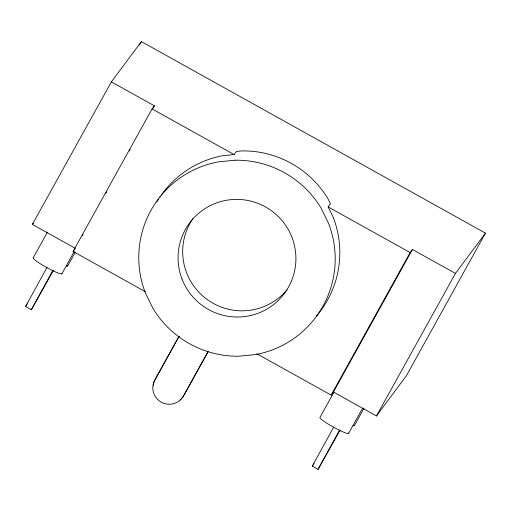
<?xml version="1.0" encoding="UTF-8"?>
<svg xmlns="http://www.w3.org/2000/svg" width="511" height="511" viewBox="0 0 511 511"><rect width="100%" height="100%" fill="white"/><g stroke="black" fill="none" stroke-linecap="round" stroke-linejoin="round"><path stroke-width="0.77" d="M53.502 270.306L31.286 309.794L25.601 306.434L46.999 267.438M31.286 309.794L52.735 270.632M340.237 429.936L318.014 469.417L312.33 466.064L333.734 427.062M318.014 469.417L339.464 430.256M75.379 248.359L32.365 224.412L111.385 81.862L141.375 41.583L485.45 233.131L406.437 375.681L376.441 415.96L333.434 392.02L331.128 395.118L256.765 353.721M139.446 45.057L141.375 41.583M33.209 257.806L47.472 232.077M145.341 291.692L73.067 251.457L152.086 108.907L154.392 105.809L111.385 81.862M82.316 235.839L83.089 234.447M105.828 193.426L106.595 192.034M129.34 151.007L130.107 149.614M152.853 108.588L154.392 105.809M61.882 273.768L74.216 251.514M67.65 266.02L75.36 252.115M179.061 336.219L154.82 379.948A16.409 16.295 36.7 0 0 161.252 402.183A16.409 16.295 36.7 0 0 183.487 395.91L208.118 351.485M179.137 336.289L155.28 379.328A16.409 16.295 36.7 0 0 153.722 383.288M208.194 351.562L183.954 395.29A16.409 16.295 36.7 0 1 179.834 400.139M331.128 395.118L410.141 252.568L412.447 249.47L455.461 273.417L485.45 233.131M333.434 392.02L412.447 249.47M333.811 392.397L319.937 417.43A16.409 1.916 29 0 0 334.373 427.65A16.409 1.916 29 0 0 348.591 433.002M348.611 433.392L362.484 408.359M354.378 425.644L364.011 408.263M376.441 415.96L455.461 273.417M26.674 304.843L27.268 303.834M313.403 464.467L313.997 463.464M26.202 305.635L25.55 306.6M312.93 465.259L312.278 466.224M32.365 224.412L33.317 223.135M73.067 251.457L74.913 248.978M161.374 194.934A98.463 97.78 36.7 0 1 222.63 155.714L234.089 154.558L236.395 151.46L241.959 150.898A98.463 97.78 36.7 0 1 327.979 198.785L330.445 203.819L328.139 206.917L333.217 217.277A98.463 97.78 36.7 0 1 316.603 315.811M152.086 108.907L234.089 154.558M328.139 206.917L410.141 252.568M156.736 202.107A98.463 97.78 36.7 0 1 158.346 199.456M159.611 197.501A98.463 97.78 36.7 0 1 160.486 196.211M286.997 289.826A59.078 58.669 36.7 0 1 206.189 298.782A59.078 58.669 36.7 0 1 192.89 218.593M153.345 385.39A16.409 16.295 36.7 0 1 153.568 383.985M61.863 273.379A16.409 1.916 29 0 1 46.392 267.336A16.409 1.916 29 0 1 33.624 257.659M67.631 265.631A16.409 1.916 29 0 1 66.392 266.071M354.359 425.254A16.409 1.916 29 0 1 353.12 425.695M235.041 160.199L218.018 161.91A98.463 97.78 36.7 0 0 145.38 292.95L152.923 308.337A98.463 97.78 36.7 0 0 238.944 356.224L255.966 354.513A98.463 97.78 36.7 0 0 328.599 223.473L321.061 208.086A98.463 97.78 36.7 0 0 235.041 160.199M182.025 279.051A59.078 58.669 36.7 0 0 282.877 295.415A59.078 58.669 36.7 0 0 246.072 200.159A59.078 58.669 36.7 0 0 182.025 279.051"/></g></svg>
